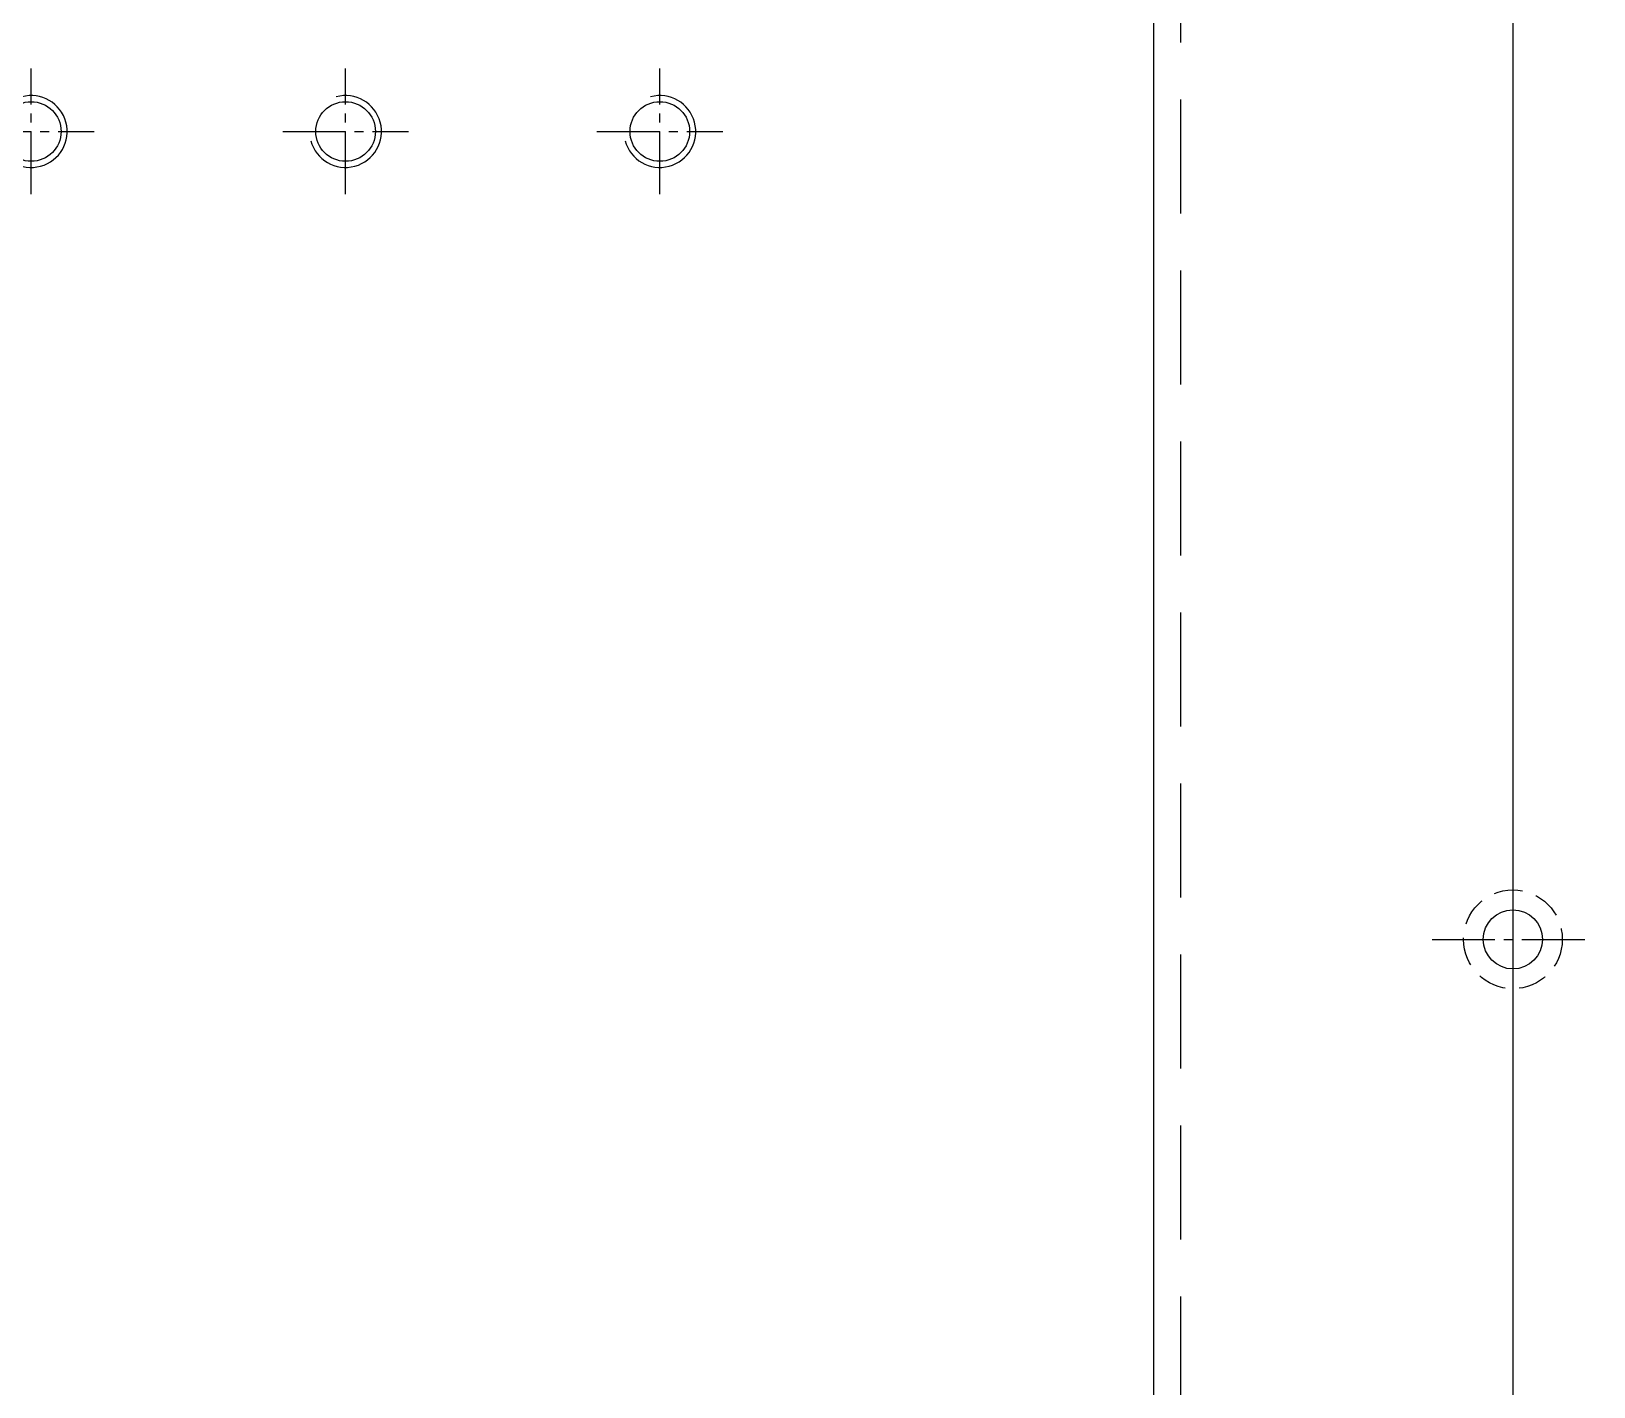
# Model space of a CAD drawing. Header units: millimetres. Extents: x 282 to 14566, y -4134 to 5341.
# Drawn here: x 6248.2 to 6422.2, y 1830.5 to 1981.5 of the extents above; entities that cross this region are included whole.
import ezdxf

# ---------------------------------------------------------------- set-up
doc = ezdxf.new("R2010")
doc.units = ezdxf.units.MM
for name, pattern in [('CENTER1', [10, 7, -1, 1, -1]), ('HIDDEN2', [4.7625, 3.175, -1.5875]), ('HIDDENX2', [19.05, 12.7, -6.35])]:
    doc.linetypes.add(name, pattern=pattern)
doc.layers.add('THIN', color=3, linetype='Continuous')

# ---------------------------------------------------------------- blocks, each defined once
blk = doc.blocks.new('A$C065017E1')
at = {"color": 1, "linetype": 'CENTER1'}
for p, q in [((-325, 413), (-325, 427)), ((-290, 413), (-290, 427)), ((-255, 413), (-255, 427)), ((-332, 420), (-318, 420)), ((-297, 420), (-283, 420)), ((-262, 420), (-248, 420)), ((-160, 339), (-160, 321)), ((-169, 330), (-151, 330))]:
    blk.add_line(p, q, dxfattribs=at)
at = {"ltscale": 10}
for centre in [(-325, 420), (-290, 420), (-255, 420)]:
    blk.add_circle(centre, 3.32, dxfattribs=at)
at = {"linetype": 'HIDDEN2'}
blk.add_circle((-160, 330), 5.5, dxfattribs=at)
at = {"color": 2, "ltscale": 10}
blk.add_circle((-160, 330), 3.3, dxfattribs=at)
at = {"layer": 'THIN', "ltscale": 10}
for centre in [(-325, 420), (-290, 420), (-255, 420)]:
    blk.add_arc(centre, 4, 195, 105, dxfattribs=at)
blk = doc.blocks.new('A$C08473D62')
at = {"color": 2, "linetype": 'HIDDENX2'}
blk.add_line((3, -386), (3, 20), dxfattribs=at)
at = {"color": 3}
blk.add_lwpolyline([(40, 20), (40, -386), (0, -386), (0, 20)], close=True, dxfattribs=at)

msp = doc.modelspace()

# ---------------------------------------------------------------- block references
for name, p in [('A$C065017E1', (6573.234, 1550.349)), ('A$C08473D62', (6373.234, 2023.349))]:
    msp.add_blockref(name, p)

doc.saveas('drawing.dxf')
